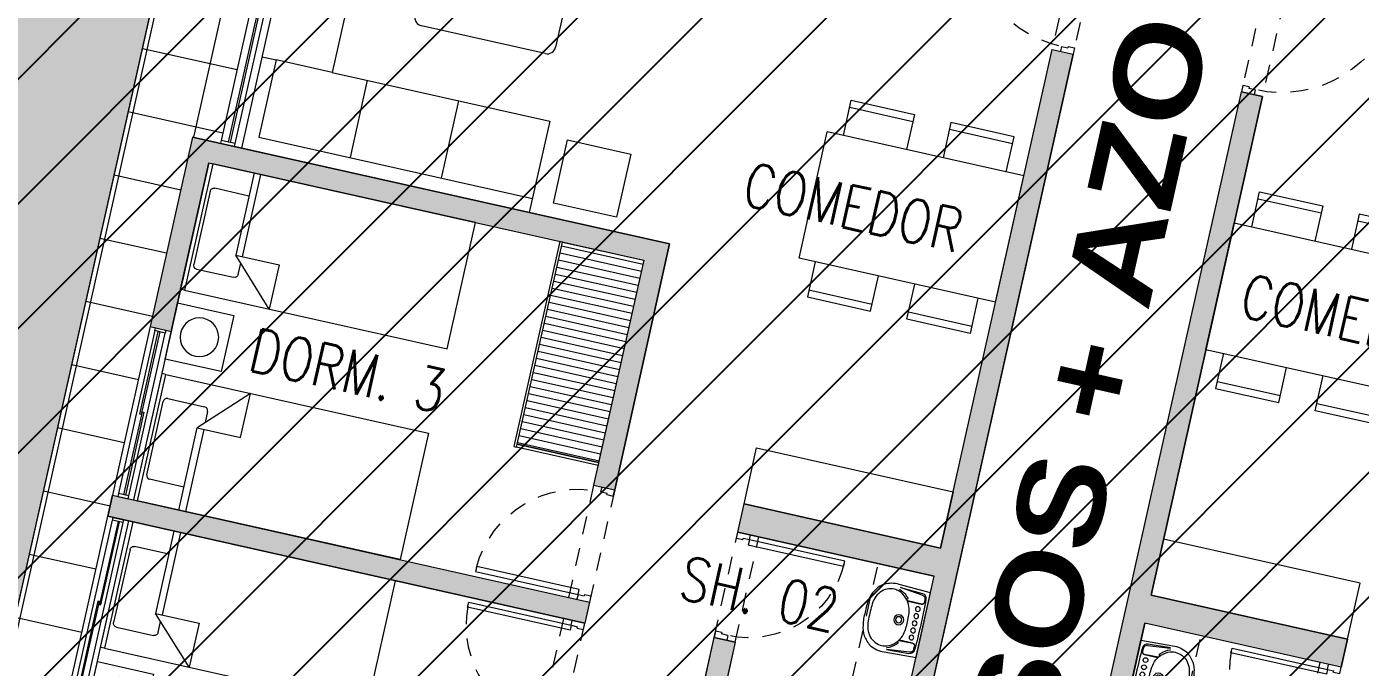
# Model space of a CAD drawing. Header units: inches. Extents: x 0 to 766, y -245 to 236.
# Drawn here: x 210.04 to 219.32, y 128.8 to 133.26 of the extents above; entities that cross this region are included whole.
import ezdxf

# ---------------------------------------------------------------- set-up
doc = ezdxf.new("R2010")
doc.units = ezdxf.units.IN
doc.header["$MEASUREMENT"] = 0
doc.linetypes.add('TC_P1$0$HIDDEN2', pattern=[0.1875, 0.125, -0.0625])
for name, color, linetype, lineweight in [('000 SOS 911 EQUIPOS', 5, 'Continuous', 25), ('A_50_TextoSubtitulos', 251, 'Continuous', 9), ('DLP_MURO BAJO', 251, 'Continuous', 9), ('DLP_TEXTO AMBIENTE', 251, 'Continuous', 9), ('DLP_VERDE', 251, 'Continuous', 9), ('TC_P1$0$DLP_ESTRUCTURAS', 251, 'Continuous', 9), ('TC_P1$0$DLP_HATCH', 251, 'Continuous', 9), ('TC_P1$0$DLP_MOBILIARIO', 251, 'Continuous', 9), ('TC_P1$0$DLP_MOBILIARIO FIJO', 251, 'Continuous', 9), ('TC_P1$0$DLP_MURO BAJO', 251, 'Continuous', 9), ('TC_P1$0$DLP_MUROS', 251, 'Continuous', 9), ('TC_P1$0$DLP_PROYECCIONES', 251, 'TC_P1$0$HIDDEN2', 9), ('TC_P1$0$DLP_SANITARIOS', 251, 'Continuous', 9)]:
    doc.layers.add(name, color=color, linetype=linetype, lineweight=lineweight)
doc.styles.add('R100-200', font='romans.shx', dxfattribs={"width": 0.8, "height": 0.3})
doc.styles.add('R140-200', font='ariblk.ttf', dxfattribs={"height": 0.5})

# ---------------------------------------------------------------- blocks, each defined once
blk = doc.blocks.new('base general')
at = {"layer": 'DLP_VERDE'}
h = blk.add_hatch(dxfattribs=at)
h.set_pattern_fill('AR-SAND', color=251, scale=0.0035, angle=215)
h.set_pattern_definition([(252.5, (0, 0), (0.1028379, -0.13710426), [0, -0.135128, 0, -0.15113, 0, -0.1444625]), (222.5, (0, 0), (0.0150241, -0.29575865), [0, -0.072898, 0, -0.121793, 0, -0.0466725]), (182.5, (0.08957, 0.06272), (-0.22649154, -0.15920515), [0, -0.04445, 0, -0.16002, 0, -0.208915]), (172.5, (0.08957, 0.06272), (-0.1741606, -0.21719985), [0, -0.022225, 0, -0.104902, 0, -0.120015])])
h.paths.add_polyline_path([(-15.7668, 53.1535), (-13.0581, 65.2539), (-15.9857, 65.9093), (-18.6943, 53.8088)])
at = {"layer": 'DLP_MURO BAJO', "color": 251, "ltscale": 0.5}
blk.add_lwpolyline([(-15.7668, 53.1535), (-13.0581, 65.2539), (-15.9857, 65.9093), (-18.6943, 53.8088)], close=True, dxfattribs=at)
blk = doc.blocks.new('TC_P1$0$EST.P1')
at = {"layer": 'TC_P1$0$DLP_ESTRUCTURAS'}
h = blk.add_hatch(color=8, dxfattribs=at)
h.dxf.hatch_style = 1
h.paths.add_polyline_path([(9.15, 0.06), (9.15, 6.125), (10.65, 6.125), (10.65, 5.375), (10.8, 5.375), (10.8, 6.325), (9, 6.325), (9, 5.45), (7.5, 5.45), (7.5, 5.95), (7.35, 5.95), (7.35, 5.25), (9, 5.25), (9, 0.06)])
h.paths.add_polyline_path([(30.25, 10.125), (28.65, 10.125), (28.65, 13.225), (29.85, 13.225), (29.85, 13.375), (28.5, 13.375), (28.5, 9.975), (30.25, 9.975)])
h.paths.add_polyline_path([(31.05, 13.375), (31.2, 13.375), (31.2, 9.975), (31.05, 9.975)])
h.paths.add_polyline_path([(36.55, 13.85), (36.85, 13.85), (36.85, 13.7), (36.7, 13.7), (36.7, 10.625), (36.55, 10.625)])
h.paths.add_polyline_path([(33.6, 13.225), (33.6, 10.125), (32, 10.125), (32, 9.975), (33.75, 9.975), (33.75, 13.375), (32.4, 13.375), (32.4, 13.225)])
h.paths.add_polyline_path([(42.85, 13.7), (43.45, 13.7), (43.45, 13.85), (42.7, 13.85), (42.7, 10.45), (43.85, 10.45), (43.85, 10.6), (42.85, 10.6)])
h.paths.add_polyline_path([(44.65, 13.85), (44.65, 10.45), (44.8, 10.45), (44.8, 13.85)])
h.paths.add_polyline_path([(45.6, 10.6), (47.2, 10.6), (47.2, 13.7), (46, 13.7), (46, 13.85), (47.35, 13.85), (47.35, 10.45), (45.6, 10.45)])
h.paths.add_polyline_path([(42.85, 0.15), (43.45, 0.15), (43.45, 0), (42.7, 0), (42.7, 3.4), (43.85, 3.4), (43.85, 3.25), (42.85, 3.25)])
h.paths.add_polyline_path([(44.65, 0), (44.65, 3.4), (44.8, 3.4), (44.8, 0)])
h.paths.add_polyline_path([(45.6, 3.25), (47.2, 3.25), (47.2, 0.15), (46, 0.15), (46, 0), (47.35, 0), (47.35, 3.4), (45.6, 3.4)])
h.paths.add_polyline_path([(40, 3.5), (39.85, 3.5), (39.85, 0.15), (39.7, 0.15), (39.7, 0), (40, 0)])
h.paths.add_polyline_path([(30.25, 3.725), (28.65, 3.725), (28.65, 0.625), (29.85, 0.625), (29.85, 0.475), (28.5, 0.475), (28.5, 3.875), (30.25, 3.875)])
h.paths.add_polyline_path([(31.05, 0.475), (31.2, 0.475), (31.2, 3.875), (31.05, 3.875)])
h.paths.add_polyline_path([(36.55, 0), (36.85, 0), (36.85, 0.15), (36.7, 0.15), (36.7, 3.225), (36.55, 3.225)])
h.paths.add_polyline_path([(33.6, 0.625), (33.6, 3.725), (32, 3.725), (32, 3.875), (33.75, 3.875), (33.75, 0.475), (32.4, 0.475), (32.4, 0.625)])
h.paths.add_polyline_path([(23.65, 9.025), (23.65, 10.025), (23.5, 10.025), (23.5, 9.025)], flags=17)
h.paths.add_polyline_path([(17.1, 10.125), (18.7, 10.125), (18.7, 13.225), (17.5, 13.225), (17.5, 13.375), (18.85, 13.375), (18.85, 9.975), (17.1, 9.975)])
h.paths.add_polyline_path([(16.3, 13.375), (16.15, 13.375), (16.15, 9.975), (16.3, 9.975)])
h.paths.add_polyline_path([(10.5, 13.85), (10.5, 13.7), (10.65, 13.7), (10.65, 10.625), (10.8, 10.625), (10.8, 13.85)])
h.paths.add_polyline_path([(21.1, 7.525), (11.7, 7.525), (11.7, 7.675), (15.25, 7.675), (15.25, 9.075), (15.45, 9.075), (15.45, 7.675), (17.85, 7.675), (17.85, 8.925), (16.2, 8.925), (16.2, 9.075), (18, 9.075), (18, 7.675), (21.1, 7.675)])
h.paths.add_polyline_path([(13.75, 13.225), (13.75, 10.125), (15.35, 10.125), (15.35, 9.975), (13.6, 9.975), (13.6, 13.375), (14.95, 13.375), (14.95, 13.225)])
h.paths.add_polyline_path([(9, 8.6), (7.35, 8.6), (7.35, 7.9), (7.5, 7.9), (7.5, 8.4), (9, 8.4), (9, 7.525), (10.8, 7.525), (10.8, 8.475), (10.65, 8.475), (10.65, 7.725), (9.15, 7.725), (9.15, 13.79), (9, 13.79)])
h.paths.add_polyline_path([(4.5, 13.7), (3.9, 13.7), (3.9, 13.85), (4.65, 13.85), (4.65, 10.45), (3.5, 10.45), (3.5, 10.6), (4.5, 10.6)])
h.paths.add_polyline_path([(2.7, 13.85), (2.7, 10.45), (2.55, 10.45), (2.55, 13.85)])
h.paths.add_polyline_path([(1.75, 10.6), (0.15, 10.6), (0.15, 13.7), (1.35, 13.7), (1.35, 13.85), (0, 13.85), (0, 10.45), (1.75, 10.45)])
h.paths.add_polyline_path([(2.7, 0), (2.7, 3.4), (2.55, 3.4), (2.55, 0)])
h.paths.add_polyline_path([(1.75, 3.25), (0.15, 3.25), (0.15, 0.15), (1.35, 0.15), (1.35, 0), (0, 0), (0, 3.4), (1.75, 3.4)])
h.paths.add_polyline_path([(7.35, 3.5), (7.5, 3.5), (7.5, 0.15), (7.65, 0.15), (7.65, 0), (7.35, 0)])
h.paths.add_polyline_path([(17.1, 3.725), (18.7, 3.725), (18.7, 0.625), (17.5, 0.625), (17.5, 0.475), (18.85, 0.475), (18.85, 3.875), (17.1, 3.875)])
h.paths.add_polyline_path([(16.3, 0.475), (16.15, 0.475), (16.15, 3.875), (16.3, 3.875)])
h.paths.add_polyline_path([(10.8, 0), (10.5, 0), (10.5, 0.15), (10.65, 0.15), (10.65, 3.225), (10.8, 3.225)])
h.paths.add_polyline_path([(13.75, 0.625), (13.75, 3.725), (15.35, 3.725), (15.35, 3.875), (13.6, 3.875), (13.6, 0.475), (14.95, 0.475), (14.95, 0.625)])
h.paths.add_polyline_path([(38.35, 6.325), (36.55, 6.325), (36.55, 5.375), (36.7, 5.375), (36.7, 6.125), (38.2, 6.125), (38.2, 0.06), (38.35, 0.06), (38.35, 5.25), (40, 5.25), (40, 5.95), (39.85, 5.95), (39.85, 5.45), (38.35, 5.45)])
h.paths.add_polyline_path([(4.65, 0), (4.65, 3.4), (3.5, 3.4), (3.5, 3.25), (4.5, 3.25), (4.5, 0.15), (3.9, 0.15), (3.9, 0)])
h.paths.add_polyline_path([(1.7468, 8.35), (1.6, 8.35), (1.6, 9.55), (3.75, 9.55), (3.75, 9.4), (1.75, 9.4), (1.75, 8.35)], flags=17)
h.paths.add_polyline_path([(1.7468, 5.5), (1.6, 5.5), (1.6, 4.3), (3.75, 4.3), (3.75, 4.45), (1.75, 4.45), (1.75, 5.5)], flags=17)
h.paths.add_polyline_path([(7.5001, 7), (4.65, 7), (4.65, 9.55), (4.5, 9.55), (4.5, 7), (1.75, 7), (1.75, 7.6), (1.6, 7.6), (1.6, 7), (-1.2, 7), (-1.2, 11.05), (-1.35, 11.05), (-1.35, 2.8), (-1.2, 2.8), (-1.2, 6.85), (1.6, 6.85), (1.6, 6.25), (1.75, 6.25), (1.75, 6.85), (4.5, 6.85), (4.5, 4.3), (4.65, 4.3), (4.65, 6.85), (7.5001, 6.85)])
h.paths.add_polyline_path([(25.8, 6.175), (29.35, 6.175), (29.35, 4.775), (31.15, 4.775), (31.15, 4.925), (29.5, 4.925), (29.5, 6.175), (31.9, 6.175), (31.9, 4.775), (32.1, 4.775), (32.1, 6.175), (35.65, 6.175), (35.65, 6.325), (25.65, 6.325), (25.65, 0.475), (26.5, 0.475), (26.5, 0.625), (25.8, 0.625), (25.8, 4.775), (27.65, 4.775), (27.65, 4.925), (25.8, 4.925)])
h.paths.add_polyline_path([(22.7, 1.025), (25.35, 1.025), (25.35, 3.675), (23, 3.675), (23, 4.225), (22.7, 4.225), (22.7, 4.375), (23.15, 4.375), (23.15, 3.825), (25.35, 3.825), (25.35, 6.325), (25.5, 6.325), (25.5, 0.875), (22.7, 0.875)])
h.paths.add_polyline_path([(21.7, 0.475), (20.85, 0.475), (20.85, 0.625), (21.55, 0.625), (21.55, 4.775), (19.7, 4.775), (19.7, 4.925), (21.55, 4.925), (21.55, 6.175), (18, 6.175), (18, 4.775), (16.2, 4.775), (16.2, 4.925), (17.85, 4.925), (17.85, 6.175), (15.45, 6.175), (15.45, 4.775), (15.25, 4.775), (15.25, 6.175), (11.7, 6.175), (11.7, 6.325), (21.7, 6.325)])
h.paths.add_polyline_path([(7.35, 13.85), (7.35, 10.35), (7.5, 10.35), (7.5, 13.7), (7.65, 13.7), (7.65, 13.85)])
h.paths.add_polyline_path([(21.35, 8.925), (21.55, 8.925), (21.55, 7.525), (23.65, 7.525), (23.65, 8.125), (23.5, 8.125), (23.5, 7.675), (21.7, 7.675), (21.7, 11.375), (23.5, 11.375), (23.5, 10.925), (23.65, 10.925), (23.65, 11.575), (21.7, 11.575), (21.7, 13.375), (20.85, 13.375), (20.85, 13.225), (21.55, 13.225), (21.55, 9.075), (19.3, 9.075), (19.3, 8.925), (21.45, 8.925)])
h.paths.add_polyline_path([(38.35, 13.79), (38.35, 8.6), (40, 8.6), (40, 7.9), (39.85, 7.9), (39.85, 8.4), (38.35, 8.4), (38.35, 7.525), (36.55, 7.525), (36.55, 8.475), (36.7, 8.475), (36.7, 7.725), (38.2, 7.725), (38.2, 13.79)])
h.paths.add_polyline_path([(45.75, 7), (48.55, 7), (48.55, 11.05), (48.7, 11.05), (48.7, 2.8), (48.55, 2.8), (48.55, 6.85), (45.75, 6.85), (45.75, 6.25), (45.6, 6.25), (45.6, 6.85), (42.85, 6.85), (42.85, 4.3), (42.7, 4.3), (42.7, 6.85), (39.8499, 6.85), (39.8499, 7), (42.7, 7), (42.7, 9.55), (42.85, 9.55), (42.85, 7), (45.6, 7), (45.6, 7.6), (45.75, 7.6)])
h.paths.add_polyline_path([(40, 13.85), (39.7, 13.85), (39.7, 13.7), (39.85, 13.7), (39.85, 10.35), (40, 10.35)])
h.paths.add_polyline_path([(45.6032, 8.35), (45.75, 8.35), (45.75, 9.55), (43.6, 9.55), (43.6, 9.4), (45.6, 9.4), (45.6, 8.35)], flags=17)
h.paths.add_polyline_path([(45.6032, 5.5), (45.75, 5.5), (45.75, 4.3), (43.6, 4.3), (43.6, 4.45), (45.6, 4.45), (45.6, 5.5)], flags=17)
h.paths.add_polyline_path([(25.35, 7.525), (25.5, 7.525), (25.5, 11.575), (25.35, 11.575)])
h.paths.add_polyline_path([(25.8, 8.925), (28.05, 8.925), (28.05, 9.075), (25.8, 9.075), (25.8, 13.225), (26.5, 13.225), (26.5, 13.375), (25.65, 13.375), (25.65, 7.525), (25.8, 7.525)])
h.paths.add_polyline_path([(26.25, 7.675), (26.25, 7.525), (35.65, 7.525), (35.65, 7.675), (32.1, 7.675), (32.1, 9.075), (31.9, 9.075), (31.9, 7.675), (29.5, 7.675), (29.5, 8.925), (31.15, 8.925), (31.15, 9.075), (29.35, 9.075), (29.35, 7.675)])
for points in [[(21.1, 7.525), (11.7, 7.525), (11.7, 7.675), (15.25, 7.675), (15.25, 9.075), (15.45, 9.075), (15.45, 7.675), (17.85, 7.675), (17.85, 8.925), (16.2, 8.925), (16.2, 9.075), (18, 9.075), (18, 7.675), (21.1, 7.675)], [(21.7, 0.475), (20.85, 0.475), (20.85, 0.625), (21.55, 0.625), (21.55, 4.775), (19.7, 4.775), (19.7, 4.925), (21.55, 4.925), (21.55, 6.175), (18, 6.175), (18, 4.775), (16.2, 4.775), (16.2, 4.925), (17.85, 4.925), (17.85, 6.175), (15.45, 6.175), (15.45, 4.775), (15.25, 4.775), (15.25, 6.175), (11.7, 6.175), (11.7, 6.325), (21.7, 6.325)], [(13.75, 0.625), (13.75, 3.725), (15.35, 3.725), (15.35, 3.875), (13.6, 3.875), (13.6, 0.475), (14.95, 0.475), (14.95, 0.625)], [(16.3, 0.475), (16.15, 0.475), (16.15, 3.875), (16.3, 3.875)]]:
    blk.add_lwpolyline(points, close=True)
blk = doc.blocks.new('TC_P1$0$A$C72FD42DB')
for p, q in [((0.3255, 1.4, 0), (1.2255, 1.4, 0)), ((0.3255, 0), (0.3255, 1.4, 0)), ((1.2255, 0), (1.2255, 1.4, 0)), ((0.3255, 0), (1.2255, 0))]:
    blk.add_line(p, q)
for points in [[(0.3255, 1.285), (0.0755, 1.285), (0.0755, 0.835), (0.3255, 0.835)], [(0.1255, 1.285), (0.1255, 0.835)], [(1.2255, 1.285), (1.4755, 1.285), (1.4755, 0.835), (1.2255, 0.835)], [(1.4255, 1.285), (1.4255, 0.835)], [(0.3255, 0.125), (0.0755, 0.125), (0.0755, 0.575), (0.3255, 0.575)], [(0.1255, 0.125), (0.1255, 0.575)], [(1.2255, 0.125), (1.4755, 0.125), (1.4755, 0.575), (1.2255, 0.575)], [(1.4255, 0.125), (1.4255, 0.575)]]:
    blk.add_lwpolyline(points)
blk = doc.blocks.new('*U98')
for p, q in [((0.01, 0.705), (0.01, 0.75)), ((0.1, 0.715), (0.1, 0.75)), ((0.055, 0.705), (0.01, 0.705)), ((0.1, 0.715), (0.055, 0.715)), ((0.055, 0.705), (0.055, 0.715)), ((0.055, 0.045), (0.01, 0.045)), ((0.01, 0.045), (0.01, 0)), ((0.055, 0.045), (0.055, 0.035)), ((0.1, 0.035), (0.055, 0.035)), ((0.1, 0.035), (0.1, 0))]:
    blk.add_line(p, q)
blk.add_lwpolyline([(0.78, 0.07), (0.78, 0.035), (0.1, 0.035), (0.1, 0.07)], close=True)
at = {"color": 7, "linetype": 'TC_P1$0$HIDDEN2'}
blk.add_arc((0.0996, 0.0341), 0.6809, 2.23015, 89.96723, dxfattribs=at)
blk = doc.blocks.new('TC_P1$0$BOWL-ITALGRIF_VARADERO_01')
for p, q in [((-0.2032, -0.1971), (-0.2208, -0.038)), ((0.2032, -0.1971), (0.2208, -0.038)), ((-0.1404, -0.2077), (-0.1424, -0.1083)), ((-0.1375, -0.205), (-0.1375, -0.1117)), ((0.1375, -0.205), (0.1375, -0.1117)), ((0.1404, -0.2077), (0.1424, -0.1083)), ((-0.1753, -0.222), (-0.1544, -0.222)), ((0.1753, -0.222), (0.1544, -0.222))]:
    blk.add_line(p, q)
for points in [[(-0.0917, 0.1589, -0.02989), (-0.0456, 0.1646, -0.007822), (0.0456, 0.1646, -0.02989), (0.0918, 0.1589, -0.091737), (0.1601, 0.1343, -0.112496), (0.2175, 0.0792, -0.147885), (0.2402, -0.0257), (0.23, -0.25), (-0.23, -0.25), (-0.2402, -0.0257, -0.147885), (-0.2175, 0.0792, -0.112496), (-0.1601, 0.1343, -0.091737)], [(-0.0496, -0.1363, -0.062677), (-0.1048, -0.1249, -0.110639), (-0.1576, -0.091, -0.120976), (-0.195, -0.0344, -0.061198), (-0.2, 0, -0.21707), (-0.1593, 0.092, -0.174983), (-0.0545, 0.1298, -0.010618), (0, 0.131, -0.010618), (0.0545, 0.1298, -0.174983), (0.1593, 0.092, -0.21707), (0.2, 0, -0.061198), (0.195, -0.0344, -0.120976), (0.1576, -0.091, -0.110639), (0.1048, -0.1249, -0.062677), (0.0496, -0.1363, -0.017583), (0, -0.138, -0.017583)]]:
    blk.add_lwpolyline(points, format="xyb", close=True)
for points in [[(-0.2216, -0.0381), (-0.2145, -0.1954, 0.390823), (-0.1807, -0.2288, 0.017524), (0.1807, -0.2288, 0.390823), (0.2145, -0.1954), (0.2216, -0.0381)], [(-0.2072, -0.035, 0.005), (-0.2064, -0.038, 0.121292), (-0.166, -0.0996, 0.007977), (-0.1624, -0.1031)], [(0.2072, -0.035, -0.005), (0.2064, -0.038, -0.121292), (0.166, -0.0996, -0.007977), (0.1624, -0.1031)]]:
    blk.add_lwpolyline(points, format="xyb")
for centre, radius in [((0, -0.075), 0.035), ((0, -0.075), 0.0215), ((-0.1015, -0.1885), 0.0165), ((-0.051, -0.1885), 0.0165), ((0, -0.1885), 0.0165), ((0.051, -0.1885), 0.0165), ((0.1015, -0.1885), 0.0165)]:
    blk.add_circle(centre, radius)
for centre, radius, start, end in [((-0.1583, -0.0987), 0.006, 226.64309, 46.64309), ((-0.1404, -0.1083), 0.002, 54.36186, 181.13739), ((-0.1355, -0.1117), 0.002, 56.71088, 180), ((0.1048, -0.1249), 9.094947017729287e-16, 0, 217.6714), ((0.1355, -0.1117), 0.002, 0, 123.28912), ((0.1404, -0.1083), 0.002, 358.86261, 125.63814), ((0.1583, -0.0987), 0.006, 133.35691, 313.35691), ((-0.1753, -0.194), 0.028, 186.31112, 270), ((-0.1545, -0.205), 0.017, 270, 0), ((-0.1544, -0.208), 0.014, 270, 1.13739), ((0.1545, -0.205), 0.017, 180, 270), ((0.1544, -0.208), 0.014, 178.86261, 270), ((0.1753, -0.194), 0.028, 270, 353.68888)]:
    blk.add_arc(centre, radius, start, end)
blk = doc.blocks.new('*U97')
for p, q in [((0.01, 0.855), (0.01, 0.9)), ((0.055, 0.855), (0.01, 0.855)), ((0.1, 0.865), (0.055, 0.865)), ((0.055, 0.855), (0.055, 0.865)), ((0.1, 0.865), (0.1, 0.9)), ((0.055, 0.045), (0.01, 0.045)), ((0.01, 0.045), (0.01, 0)), ((0.055, 0.045), (0.055, 0.035)), ((0.1, 0.035), (0.055, 0.035)), ((0.1, 0.035), (0.1, 0))]:
    blk.add_line(p, q)
blk.add_lwpolyline([(0.93, 0.07), (0.93, 0.035), (0.1, 0.035), (0.1, 0.07)], close=True)
at = {"color": 7, "linetype": 'TC_P1$0$HIDDEN2'}
blk.add_arc((0.0995, 0.0339), 0.8311, 2.23015, 89.96723, dxfattribs=at)
blk = doc.blocks.new('TC_P1$0$DPTO 75.2')
at = {"layer": 'TC_P1$0$DLP_MURO BAJO', "elevation": 0}
blk.add_lwpolyline([(4.45, 1.55), (4.05, 1.55), (4.05, 0.15), (4.45, 0.15)], close=True, dxfattribs=at)
at = {"layer": 'TC_P1$0$DLP_MUROS'}
for p, q in [((4.65, 1.55, 0), (4.45, 1.55, 0)), ((4.45, 1.55, 0), (4.45, 0.15, 0)), ((4.65, 1.55, 0), (4.65, 0.15, 0)), ((4.45, 0.15, 0), (0.9, 0.15, 0)), ((0.9, 0.15, 0), (0.9, 0, 0)), ((7.05, 0.15, 0), (4.65, 0.15, 0)), ((10.3, 0, 0), (0.9, 0, 0))]:
    blk.add_line(p, q, dxfattribs=at)
at = {"layer": 'TC_P1$0$DLP_PROYECCIONES'}
for p, q in [((5.4, 1.4, 0), (4.65, 1.4, 0)), ((7.05, 0.55, 0), (4.65, 0.55, 0)), ((0, 0.15, 0), (0.9, 0.15, 0)), ((0, 0, 0), (0.9, 0, 0))]:
    blk.add_line(p, q, dxfattribs=at)
at = {"layer": 'TC_P1$0$DLP_MOBILIARIO', "xscale": -1}
blk.add_blockref('TC_P1$0$A$C72FD42DB', (3.0255, 0.15, 0), dxfattribs=at)
at = {"layer": 'TC_P1$0$DLP_MOBILIARIO', "rotation": 270}
blk.add_blockref('*U98', (4.65, 1.56, 0), dxfattribs=at)
at = {"layer": 'TC_P1$0$DLP_MOBILIARIO', "xscale": -1, "rotation": 270}
blk.add_blockref('*U97', (0, -0.01, 0), dxfattribs=at)
at = {"layer": 'TC_P1$0$DLP_SANITARIOS'}
blk.add_blockref('TC_P1$0$BOWL-ITALGRIF_VARADERO_01', (5, 0.4, 0), dxfattribs=at)
blk = doc.blocks.new('TC_P1$0$SOFA SEC')
for p, q in [((0, 0.65), (0.1, 0.65)), ((0.1, 0.65), (0.1, 0.1)), ((0.5, 0.65), (0.1, 0.65)), ((0.75, 0.65), (0.75, 0.1)), ((1.4, 0.65), (1.4, 0.1)), ((0.1, 0.1), (2.05, 0.1))]:
    blk.add_line(p, q)
blk.add_lwpolyline([(0.5, 1.55), (0.5, 0.65), (2.05, 0.65), (2.05, 0), (0, 0), (0, 1.55)], close=True)
blk = doc.blocks.new('TC_P1$0$MESA CENTRO')
for p, q in [((-0.1937, 0), (0.1937, 0)), ((-0.2537, -0.9421), (-0.2537, -0.06)), ((0.2537, -0.06), (0.2537, -0.9421)), ((0.1937, -1.0021), (-0.1937, -1.0021))]:
    blk.add_line(p, q)
for centre, start, end in [((-0.1937, -0.06), 90, 180), ((0.1937, -0.06), 0, 90), ((-0.1937, -0.9421), 180, 270), ((0.1937, -0.9421), 270, 0)]:
    blk.add_arc(centre, 0.06, start, end)
blk = doc.blocks.new('TC_P1$0$1 PLAZA')
for p, q in [((-0.2859, -0.3221), (-0.2859, -0.0781)), ((-0.2592, -0.0513), (0.2619, -0.0513)), ((0.2887, -0.0781), (0.2887, -0.3415)), ((-0.45, -0.3221), (0.1356, -0.3221)), ((0.1356, -0.371), (-0.45, -0.371)), ((0.45, -0.6318), (0.1356, -0.3221)), ((0.1356, -0.3221), (0.1356, -0.6318)), ((0.2619, -0.3683), (0.1825, -0.3683)), ((0.1356, -0.6318), (0.45, -0.6318))]:
    blk.add_line(p, q)
at = {"extrusion": (4.49068e-08, -3.60286e-08, 1), "elevation": 0}
blk.add_lwpolyline([(-0.45, -0.0287), (0.45, -0.0287), (0.45, 0), (-0.45, 0)], close=True, dxfattribs=at)
blk.add_lwpolyline([(-0.45, -1.9), (-0.45, -0.0287), (0.45, -0.0287), (0.45, -1.9)], close=True)
for centre, start, end in [((-0.2592, -0.0781), 90, 180), ((0.2619, -0.0781), 0, 90), ((0.2619, -0.3415), 270, 0)]:
    blk.add_arc(centre, 0.0267, start, end)
blk = doc.blocks.new('TC_P1$0$VELADOR')
blk.add_lwpolyline([(0, 0.4), (0, 0), (0.4, 0), (0.4, 0.4)], close=True)
blk.add_circle((0.2, 0.2), 0.1344)
blk = doc.blocks.new('*U96')
for p, q in [((0.01, 0.755), (0.01, 0.8)), ((0.055, 0.755), (0.01, 0.755)), ((0.1, 0.765), (0.055, 0.765)), ((0.055, 0.755), (0.055, 0.765)), ((0.1, 0.765), (0.1, 0.8)), ((0.055, 0.045), (0.01, 0.045)), ((0.01, 0.045), (0.01, 0)), ((0.055, 0.045), (0.055, 0.035)), ((0.1, 0.035), (0.055, 0.035)), ((0.1, 0.035), (0.1, 0))]:
    blk.add_line(p, q)
blk.add_lwpolyline([(0.83, 0.07), (0.83, 0.035), (0.1, 0.035), (0.1, 0.07)], close=True)
at = {"color": 7, "linetype": 'TC_P1$0$HIDDEN2'}
blk.add_arc((0.0996, 0.034), 0.731, 2.23015, 89.96723, dxfattribs=at)
blk = doc.blocks.new('TC_P1$0$VP.120')
at = {"layer": 'TC_P1$0$DLP_MOBILIARIO FIJO', "color": 251}
for p, q in [((0.02, -0.0375), (1.18, -0.0375)), ((1.18, -0.1125), (0.02, -0.1125))]:
    blk.add_line(p, q, dxfattribs=at)
at = {"layer": 'TC_P1$0$DLP_MOBILIARIO FIJO', "color": 6}
for points in [[(0, -0.1125), (0.02, -0.1125), (0.02, -0.0375), (0, -0.0375)], [(1.2, -0.1125), (1.18, -0.1125), (1.18, -0.0375), (1.2, -0.0375)]]:
    blk.add_lwpolyline(points, close=True, dxfattribs=at)
at = {"layer": 'TC_P1$0$DLP_MOBILIARIO FIJO', "elevation": 0}
for points in [[(0.61, -0.0625), (0.02, -0.0625), (0.02, -0.0725), (0.61, -0.0725)], [(0.59, -0.0875), (1.18, -0.0875), (1.18, -0.0775), (0.59, -0.0775)]]:
    blk.add_lwpolyline(points, close=True, dxfattribs=at)
at = {"layer": 'TC_P1$0$DLP_MURO BAJO'}
for p, q in [((0, 0), (1.2, 0)), ((0, -0.15), (1.2, -0.15))]:
    blk.add_line(p, q, dxfattribs=at)
blk = doc.blocks.new('TC_P1$0$DPTO 75_1P')
at = {"layer": 'TC_P1$0$DLP_MOBILIARIO FIJO'}
h = blk.add_hatch(dxfattribs=at)
h.set_pattern_fill('_USER', color=8, scale=0.05, angle=450, pattern_type=0)
h.set_pattern_definition([(90, (10525.552127, 3568.65398), (-0.05, 2e-17), [])])
h.paths.add_polyline_path([(2.95, -2.6), (4.39, -2.6), (4.39, -3.18), (2.95, -3.18)])
at = {"layer": 'TC_P1$0$DLP_MOBILIARIO', "elevation": 0}
blk.add_lwpolyline([(2.25, -3.3), (2.25, -2.85), (2.7, -2.85), (2.7, -3.3)], close=True, dxfattribs=at)
at = {"layer": 'TC_P1$0$DLP_MOBILIARIO FIJO', "color": 251}
for p, q in [((2.78, -5.55, 0), (0.02, -5.55, 0)), ((0.02, -5.65, 0), (2.78, -5.65, 0))]:
    blk.add_line(p, q, dxfattribs=at)
at = {"layer": 'TC_P1$0$DLP_MOBILIARIO FIJO', "color": 8, "elevation": 0}
blk.add_lwpolyline([(2.95, -2.6), (4.39, -2.6), (4.39, -3.18), (2.95, -3.18)], close=True, dxfattribs=at)
at = {"layer": 'TC_P1$0$DLP_MOBILIARIO FIJO', "elevation": 0}
for points in [[(4.39, -2.6), (4.41, -2.6), (4.41, -3.18), (4.39, -3.18)], [(4.41, -3.2), (4.41, -3.18), (2.95, -3.18), (2.95, -3.2)], [(1.44, -5.5875), (2.78, -5.5875), (2.78, -5.5975), (1.44, -5.5975)]]:
    blk.add_lwpolyline(points, close=True, dxfattribs=at)
at = {"layer": 'TC_P1$0$DLP_MOBILIARIO FIJO', "color": 6, "elevation": 0}
blk.add_lwpolyline([(2.8, -5.55), (2.78, -5.55), (2.78, -5.65), (2.8, -5.65)], close=True, dxfattribs=at)
at = {"layer": 'TC_P1$0$DLP_MURO BAJO', "elevation": 0}
blk.add_lwpolyline([(4.45, -1.55), (4.05, -1.55), (4.05, -0.15), (4.45, -0.15)], close=True, dxfattribs=at)
at = {"layer": 'TC_P1$0$DLP_MUROS'}
for p, q in [((10.9, 0, 0), (0.9, 0, 0)), ((0.9, -0.15, 0), (0.9, 0, 0)), ((4.45, -0.15, 0), (0.9, -0.15, 0)), ((4.45, -1.55, 0), (4.45, -0.15, 0)), ((7.05, -0.15, 0), (4.65, -0.15, 0)), ((4.65, -1.55, 0), (4.65, -0.15, 0)), ((5.4, -1.4, 0), (7.05, -1.4, 0)), ((5.4, -1.4, 0), (5.4, -1.55, 0)), ((4.65, -1.55, 0), (4.45, -1.55, 0)), ((7.2, -1.55, 0), (5.4, -1.55, 0)), ((2.8, -5.85, 0), (2.8, -2.45, 0)), ((2.8, -2.45, 0), (4.55, -2.45, 0)), ((4.55, -2.6, 0), (4.55, -2.45, 0)), ((5.35, -5.85, 0), (5.35, -2.45, 0)), ((5.35, -2.45, 0), (5.5, -2.45, 0)), ((5.5, -5.85, 0), (5.5, -2.45, 0)), ((2.95, -5.7, 0), (2.95, -2.6, 0)), ((2.95, -2.6, 0), (4.55, -2.6, 0)), ((2.95, -5.7, 0), (4.15, -5.7, 0)), ((4.15, -5.85, 0), (4.15, -5.7, 0)), ((2.8, -5.85, 0), (4.15, -5.85, 0)), ((5.35, -5.85, 0), (5.5, -5.85, 0))]:
    blk.add_line(p, q, dxfattribs=at)
at = {"layer": 'TC_P1$0$DLP_PROYECCIONES'}
for p, q in [((0, 0, 0), (0.9, 0, 0)), ((0, -0.15, 0), (0.9, -0.15, 0)), ((7.05, -0.55, 0), (4.65, -0.55, 0)), ((5.4, -1.4, 0), (4.65, -1.4, 0)), ((5.4, -1.55, 0), (4.65, -1.55, 0)), ((4.55, -2.45, 0), (5.35, -2.45, 0)), ((6.3, -2.45, 0), (5.5, -2.45, 0)), ((4.55, -2.6, 0), (5.35, -2.6, 0)), ((6.3, -2.6, 0), (5.5, -2.6, 0))]:
    blk.add_line(p, q, dxfattribs=at)
at = {"xscale": -1, "rotation": 180}
blk.add_blockref('TC_P1$0$VP.120', (4.15, -5.85, 0), dxfattribs=at)
at = {"rotation": 180}
blk.add_blockref('TC_P1$0$VP.120', (6.7, -5.85, 0), dxfattribs=at)
at = {"layer": 'TC_P1$0$DLP_MOBILIARIO'}
for name, p, rotation in [('*U97', (0, 0.01, 0), 270), ('TC_P1$0$A$C72FD42DB', (3.0255, -0.15, 0), 180), ('*U96', (5.5, -2.44, 0), 270), ('TC_P1$0$MESA CENTRO', (1.4447, -3.5229, 0), 359.9999774208889), ('TC_P1$0$SOFA SEC', (2.8, -5.5, 0), 89.99956714789805)]:
    blk.add_blockref(name, p, dxfattribs=dict(at, rotation=rotation))
for name, p, xscale, rotation in [('*U98', (4.65, -1.56, 0), -1, 270), ('*U96', (5.35, -2.44, 0), -1.000000000000002, 90)]:
    blk.add_blockref(name, p, dxfattribs=dict(at, xscale=xscale, rotation=rotation))
at = {"layer": 'TC_P1$0$DLP_MOBILIARIO', "extrusion": (4.49068e-08, 3.60286e-08, -1), "rotation": 180}
for name, p, zscale in [('TC_P1$0$1 PLAZA', (-3.4, -5.7, 0), -1.00000000000001), ('TC_P1$0$1 PLAZA', (-5.95, -5.7, 0), -1.00000000000001), ('TC_P1$0$VELADOR', (-3.9471, -5.3, 0), -1.000000000000008), ('TC_P1$0$VELADOR', (-6.5, -5.3, 0), -1.000000000000008)]:
    blk.add_blockref(name, p, dxfattribs=dict(at, zscale=zscale))
at = {"layer": 'TC_P1$0$DLP_MOBILIARIO', "extrusion": (4.49068e-08, -3.60286e-08, 1), "rotation": 180}
blk.add_blockref('TC_P1$0$1 PLAZA', (4.9, -5.7, 0), dxfattribs=at)
at = {"layer": 'TC_P1$0$DLP_SANITARIOS', "xscale": -1, "rotation": 180}
blk.add_blockref('TC_P1$0$BOWL-ITALGRIF_VARADERO_01', (5, -0.4, 0), dxfattribs=at)
blk = doc.blocks.new('TC_P1')
at = {"layer": 'TC_P1$0$DLP_MURO BAJO', "color": 4, "ltscale": 0.5, "elevation": 0}
blk.add_lwpolyline([(22.9, -2.7999), (12.15, -2.7999)], dxfattribs=at)
at = {"layer": 'TC_P1$0$DLP_ESTRUCTURAS'}
blk.add_blockref('TC_P1$0$EST.P1', (1.35, -2.8), dxfattribs=at)
blk.add_blockref('TC_P1$0$EST.P1', (1.35, -2.8), dxfattribs=at)
for name, p in [('TC_P1$0$DPTO 75.2', (12.15, 4.725, 0)), ('TC_P1$0$DPTO 75_1P', (12.15, 3.525, 0))]:
    blk.add_blockref(name, p)
at = {"layer": 'TC_P1$0$DLP_HATCH'}
h = blk.add_hatch(dxfattribs=at)
h.set_pattern_fill('_USER', color=256, scale=0.45, double=1, pattern_type=0)
h.set_pattern_definition([(0, (12.15, -2.3875), (0, 0.45), []), (90, (12.15, -2.3875), (-0.45, 3e-17), [])])
h.paths.add_polyline_path([(22.9, -2.8), (22.9, -2.325), (14.95, -2.325), (14.95, -2.125), (12.15, -2.125), (12.1499, -2.8)])
h.paths.add_polyline_path([(23.05, -5.7999), (26.7002, -5.7999), (26.7002, -1.925), (23.05, -1.925)])
blk = doc.blocks.new('TEXTOS_PG')
at = {"layer": 'A_50_TextoSubtitulos', "style": 'R140-200'}
blk.add_text('11 PISOS + AZOTEA', height=0.6, rotation=77.38173, dxfattribs=at).set_placement((48.5647, 96.2079, 0))
at = {"layer": 'DLP_TEXTO AMBIENTE', "style": 'R100-200', "width": 0.8}
for s, rotation, p in [('COMEDOR', 347.38088, (46.9016, 102.1913, -0.0001)), ('COMEDOR', 347.38086, (50.3609, 101.4169, -0.0001)), ('DORM. 3', 347.38088, (43.4664, 101.0401, -0.0001)), ('SH. 02', 347.38088, (46.4598, 99.4566, -0.0001))]:
    blk.add_text(s, height=0.3, rotation=rotation, dxfattribs=at).set_placement(p)

msp = doc.modelspace()

# ---------------------------------------------------------------- hatches: boundary and pattern name
at = {"layer": '000 SOS 911 EQUIPOS'}
h = msp.add_hatch(dxfattribs=at)
h.set_pattern_fill('ANSI31', color=4, scale=4.9)
h.paths.add_polyline_path([(227.5156, 144.1528), (224.7834, 144.7646), (210.8746, 147.8783), (200.5016, 101.5242), (203.6237, 100.8256), (203.3943, 99.8011), (205.1509, 99.4079), (204.8232, 97.9441), (216.581, 95.312)])

# ---------------------------------------------------------------- block references
at = {"color": 251}
msp.add_blockref('base general', (224.7642, 71.6806, 0), dxfattribs=at)

# ---------------------------------------------------------------- next in the draw order: block references
at = {"color": 251, "rotation": 257.3817293912868}
msp.add_blockref('TC_P1', (216.7324, 146.5694, 0), dxfattribs=at)

# ---------------------------------------------------------------- next in the draw order: block references
at = {"color": 251}
msp.add_blockref('TEXTOS_PG', (168.1063, 29.8306, 0), dxfattribs=at)
msp.add_blockref('TEXTOS_PG', (168.1063, 29.8306, 0), dxfattribs=at)

doc.saveas('drawing.dxf')
